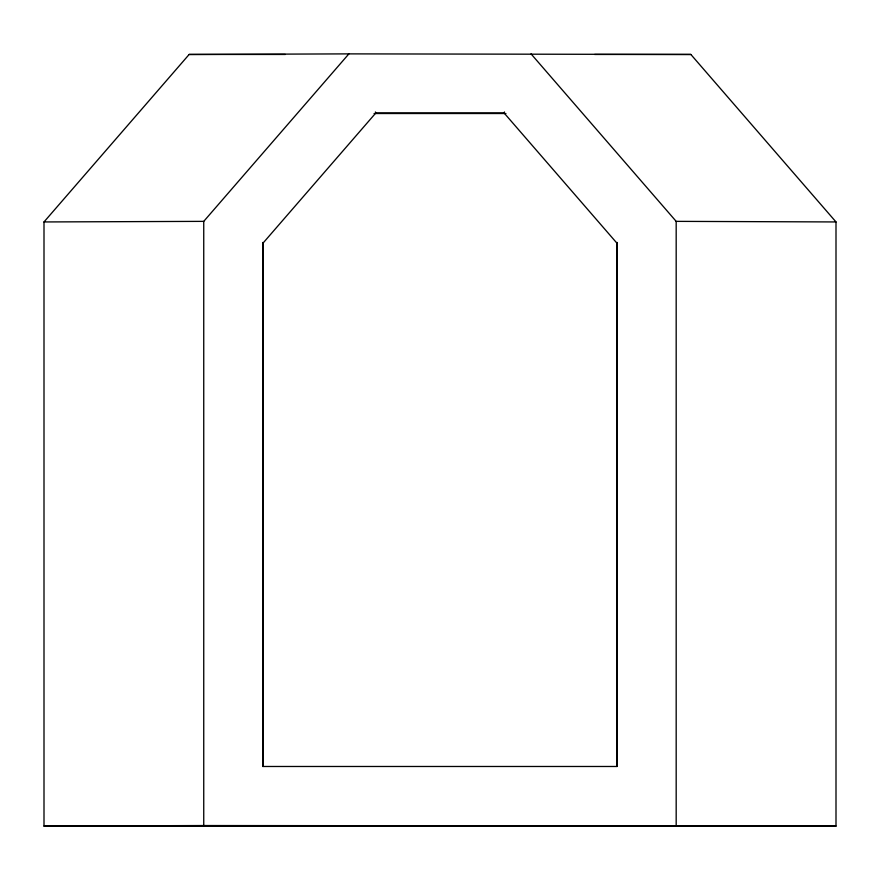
<?xml version="1.0" encoding="UTF-8"?>
<svg xmlns="http://www.w3.org/2000/svg" width="880" height="880" viewBox="0 0 880 880"><rect width="100%" height="100%" fill="white"/><g stroke="black" fill="none" stroke-linecap="round" stroke-linejoin="round"><path stroke-width="1.32" d="M262.79 243.386L375.848 112.937L504.064 112.937L504.504 111.969M44 221.947L189.145 54.461L348.887 53.878L690.855 54.461L836 221.947L836 826.122L44 826.122L44 221.947L203.742 221.364L348.887 53.878M44 826.122L203.742 825.539L836 826.122M189.145 54.461L285.362 54.461M594.638 54.461L690.855 54.461M374.066 113.52L505.934 113.52M531.036 53.878L676.181 221.364L836 221.947M504.064 112.937L617.122 243.386M375.408 111.969L375.848 112.937M676.181 221.364L676.181 825.539M617.122 242.55L617.122 766.48L262.79 766.48L262.79 242.55M616.957 242.44L616.957 766.48M262.944 242.462L262.944 766.48M203.742 221.364L203.742 825.539"/></g></svg>
